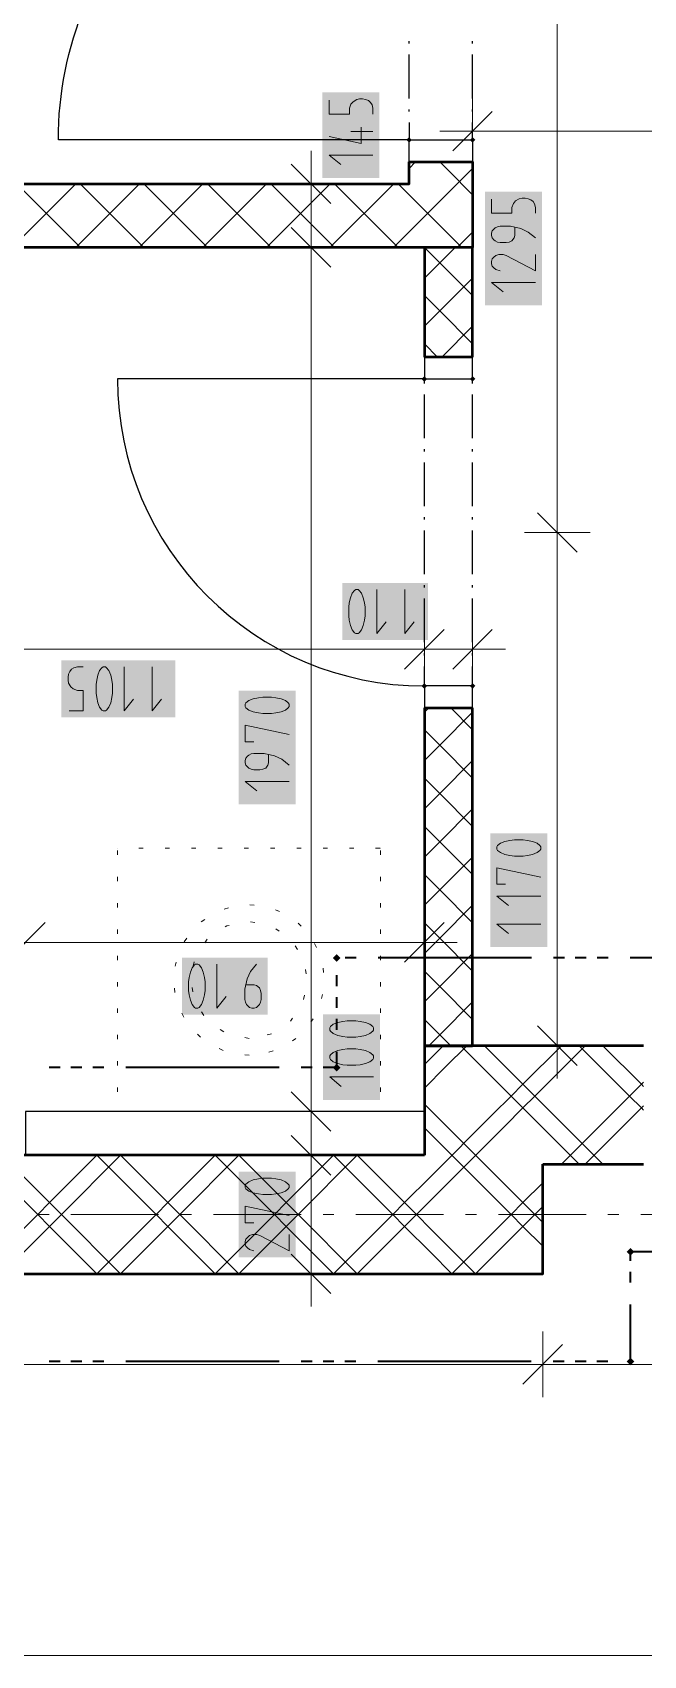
# Model space of a CAD drawing. Header units: millimetres. Extents: x 0 to 594, y 0 to 420.
# Drawn here: x 374.48 to 387.25, y 228.34 to 262.23 of the extents above; entities that cross this region are included whole.
import ezdxf

# ---------------------------------------------------------------- set-up
doc = ezdxf.new("R2010")
doc.units = ezdxf.units.MM
doc.header["$LTSCALE"] = 8
for name, color, linetype in [('PDF_Dvere', 7, 'Continuous'), ('PDF_Instalacni prizdivka do 1m', 7, 'Continuous'), ('PDF_Koty delkove', 7, 'Continuous'), ('PDF_Osy hlavni', 7, 'Continuous'), ('PDF_Pozarni useky', 7, 'Continuous'), ('PDF_Pricky zdene', 7, 'Continuous'), ('PDF_Sanita', 7, 'Continuous'), ('PDF_Steny akusticke', 7, 'Continuous')]:
    doc.layers.add(name, color=color, linetype=linetype)

msp = doc.modelspace()

# ---------------------------------------------------------------- linework, layer by layer
at = {"layer": 'PDF_Dvere', "lineweight": 25}
for points in [[(382.349, 260.352), (382.349, 259.988), (375.022, 259.988, -0.414214), (382.349, 267.315), (382.349, 266.535)], [(382.669, 254.997), (376.258, 254.997, 0.414213), (382.669, 248.586), (382.669, 248.996)]]:
    msp.add_lwpolyline(points, format="xyb", dxfattribs=at)
for points in [[(382.349, 262.001), (382.349, 262.047)], [(383.677, 262.001), (383.677, 262.047)], [(382.349, 260.856), (382.349, 261.772)], [(383.677, 260.856), (383.677, 261.772)], [(382.349, 260.581), (382.349, 260.627)], [(383.677, 260.581), (383.677, 260.627)], [(383.677, 259.988), (383.677, 260.352)], [(382.669, 254.903), (382.669, 254.949)], [(383.677, 254.903), (383.677, 254.949)], [(382.669, 253.758), (382.669, 254.674)], [(383.677, 253.758), (383.677, 254.674)], [(382.669, 253.483), (382.669, 253.529)], [(383.677, 253.483), (383.677, 253.529)], [(382.669, 252.339), (382.669, 253.254)], [(383.677, 252.339), (383.677, 253.254)], [(382.669, 252.064), (382.669, 252.11)], [(382.669, 250.919), (382.669, 251.835)], [(383.677, 252.064), (383.677, 252.11)], [(383.677, 250.919), (383.677, 251.835)], [(382.669, 250.644), (382.669, 250.69)], [(383.677, 250.644), (383.677, 250.69)], [(382.669, 249.499), (382.669, 250.415)], [(383.677, 249.499), (383.677, 250.415)], [(382.669, 249.225), (382.669, 249.27)], [(383.677, 249.225), (383.677, 249.27)], [(383.677, 248.586), (383.677, 248.996)]]:
    msp.add_lwpolyline(points, dxfattribs=at)
for points in [[(383.677, 259.988), (383.677, 259.53), (382.349, 259.53), (382.349, 259.988)], [(383.677, 254.997), (383.677, 255.455), (382.669, 255.455), (382.669, 254.997)], [(383.677, 248.128), (383.677, 248.586), (382.669, 248.586), (382.669, 248.128)]]:
    msp.add_lwpolyline(points, close=True, dxfattribs=at)
at = {"layer": 'PDF_Dvere', "lineweight": 25, "transparency": 33554559}
for points in [[(382.349, 259.931), (382.292, 259.988), (382.406, 259.988), (382.349, 260.046)], [(383.677, 259.931), (383.62, 259.988), (383.734, 259.988), (383.677, 260.046)], [(382.669, 254.939), (382.612, 254.997), (382.727, 254.997), (382.669, 255.054)], [(383.677, 254.939), (383.62, 254.997), (383.734, 254.997), (383.677, 255.054)], [(382.669, 248.528), (382.612, 248.586), (382.727, 248.586), (382.669, 248.643)], [(383.677, 248.528), (383.62, 248.586), (383.734, 248.586), (383.677, 248.643)]]:
    msp.add_solid(points, dxfattribs=at)
at = {"layer": 'PDF_Instalacni prizdivka do 1m', "lineweight": 25}
msp.add_lwpolyline([(374.335, 238.786), (382.669, 238.786), (382.669, 239.702), (374.335, 239.702)], close=True, dxfattribs=at)
at = {"layer": 'PDF_Koty delkove', "lineweight": 18}
for points in [[(385.446, 268.231), (385.446, 263.652), (385.446, 251.791), (385.446, 241.075), (385.446, 240.388)], [(380.677, 260.821), (380.677, 260.528), (381.104, 260.528), (381.104, 260.65), (381.135, 260.735), (381.181, 260.784), (381.257, 260.833), (381.317, 260.845), (381.379, 260.845), (381.44, 260.833), (381.5, 260.809), (381.546, 260.772), (381.577, 260.724), (381.593, 260.65), (381.593, 260.528)], [(383.677, 260.857), (383.677, 260.17), (383.677, 259.484)], [(384.089, 260.583), (383.265, 259.758)], [(381.348, 260.258), (381.348, 259.916), (380.677, 260.063)], [(381.593, 260.161), (381.135, 260.161)], [(383.677, 260.17), (382.99, 260.17)], [(407.215, 260.17), (402.435, 260.17), (402.376, 260.17), (397.873, 260.17), (396.866, 260.17), (383.677, 260.17)], [(380.301, 259.072), (380.301, 259.759)], [(381.593, 259.671), (380.677, 259.671), (380.921, 259.476)], [(380.713, 258.66), (379.889, 259.485)], [(380.988, 259.072), (380.301, 259.072), (379.614, 259.072)], [(380.301, 236.313), (380.301, 237.101), (380.301, 238.786), (380.301, 239.702), (380.301, 241.641), (380.301, 257.744), (380.301, 259.072)], [(384.073, 258.749), (384.073, 258.456), (384.499, 258.456), (384.499, 258.578), (384.531, 258.664), (384.576, 258.713), (384.652, 258.761), (384.713, 258.774), (384.774, 258.774), (384.836, 258.761), (384.896, 258.737), (384.942, 258.7), (384.973, 258.652), (384.988, 258.578), (384.988, 258.456)], [(380.713, 257.332), (379.889, 258.157)], [(384.988, 257.942), (384.836, 258.065), (384.683, 258.138), (384.469, 258.186), (384.255, 258.186), (384.194, 258.174), (384.149, 258.15), (384.118, 258.126), (384.087, 258.089), (384.073, 258.04), (384.073, 257.991), (384.087, 257.942), (384.118, 257.905), (384.149, 257.881), (384.194, 257.856), (384.255, 257.844), (384.378, 257.844), (384.438, 257.856), (384.499, 257.881), (384.545, 257.942), (384.561, 257.991), (384.561, 258.162)], [(380.988, 257.744), (380.301, 257.744), (379.614, 257.744)], [(384.988, 257.599), (384.988, 257.257), (384.378, 257.575), (384.316, 257.599), (384.225, 257.599), (384.164, 257.575), (384.118, 257.539), (384.087, 257.502), (384.073, 257.453), (384.073, 257.404), (384.087, 257.355), (384.118, 257.318), (384.164, 257.282), (384.255, 257.257)], [(384.988, 257.012), (384.073, 257.012), (384.316, 256.817)], [(385.859, 251.379), (385.034, 252.203)], [(386.133, 251.791), (385.446, 251.791), (384.76, 251.791)], [(381.419, 250.322), (381.394, 250.429), (381.358, 250.521), (381.309, 250.582), (381.284, 250.598), (381.236, 250.598), (381.211, 250.582), (381.162, 250.521), (381.126, 250.429), (381.101, 250.322), (381.089, 250.231)], [(381.676, 250.598), (381.676, 249.682), (381.871, 249.926)], [(382.263, 250.598), (382.263, 249.682), (382.458, 249.926)], [(381.089, 250.231), (381.089, 250.048), (381.101, 249.957), (381.126, 249.85), (381.162, 249.758), (381.211, 249.697), (381.236, 249.682), (381.284, 249.682), (381.309, 249.697), (381.358, 249.758), (381.394, 249.85), (381.419, 249.957), (381.432, 250.048), (381.432, 250.231), (381.419, 250.322)], [(382.669, 250.039), (382.669, 249.352), (382.669, 248.665)], [(383.677, 250.039), (383.677, 249.352), (383.677, 248.665)], [(383.082, 249.764), (382.257, 248.94)], [(384.089, 249.764), (383.265, 248.94)], [(383.677, 249.352), (382.669, 249.352), (378.842, 249.352), (372.549, 249.352), (368.773, 249.352), (361.974, 249.352), (356.589, 249.352), (352.858, 249.352), (351.346, 249.352), (350.201, 249.352), (349.469, 249.352), (348.095, 249.352), (338.866, 249.352), (335.695, 249.352), (328.312, 249.352), (318.192, 249.352), (317.184, 249.352)], [(383.677, 249.352), (384.364, 249.352)], [(375.248, 248.067), (375.542, 248.067), (375.542, 248.494), (375.419, 248.494), (375.334, 248.525), (375.285, 248.571), (375.236, 248.647), (375.224, 248.708), (375.224, 248.769), (375.236, 248.83), (375.261, 248.891), (375.297, 248.937), (375.346, 248.968)], [(375.346, 248.968), (375.419, 248.983), (375.542, 248.983)], [(376.398, 248.983), (376.398, 248.067), (376.593, 248.311)], [(376.985, 248.983), (376.985, 248.067), (377.18, 248.311)], [(379.476, 248.353), (379.293, 248.353), (379.202, 248.34), (379.095, 248.316), (379.003, 248.28), (378.942, 248.231), (378.927, 248.206), (378.927, 248.158), (378.942, 248.133), (379.003, 248.084), (379.095, 248.048), (379.202, 248.023), (379.293, 248.01), (379.476, 248.01), (379.567, 248.023), (379.674, 248.048), (379.766, 248.084), (379.827, 248.133)], [(379.827, 248.133), (379.843, 248.158), (379.843, 248.206), (379.827, 248.231), (379.766, 248.28), (379.674, 248.316), (379.567, 248.34), (379.476, 248.353)], [(379.109, 247.423), (378.927, 247.423), (378.927, 247.766), (379.843, 247.571)], [(379.843, 246.934), (379.69, 247.057), (379.537, 247.13), (379.324, 247.179), (379.109, 247.179), (379.049, 247.166), (379.003, 247.142), (378.973, 247.118), (378.942, 247.081), (378.927, 247.032), (378.927, 246.984), (378.942, 246.934), (378.973, 246.898), (379.003, 246.873), (379.049, 246.848), (379.109, 246.836), (379.232, 246.836), (379.293, 246.848), (379.354, 246.873), (379.4, 246.934), (379.415, 246.984), (379.415, 247.155)], [(379.843, 246.592), (378.927, 246.592), (379.171, 246.396)], [(384.366, 244.445), (384.184, 244.445), (384.184, 244.787), (385.1, 244.592)], [(385.1, 244.2), (384.184, 244.2), (384.427, 244.005)], [(382.669, 243.92), (382.669, 243.233), (382.669, 242.546)], [(374.747, 243.645), (373.923, 242.821)], [(383.082, 243.645), (382.257, 242.821)], [(385.1, 243.613), (384.184, 243.613), (384.427, 243.418)], [(382.669, 243.233), (378.447, 243.233), (374.335, 243.233), (372.808, 243.233), (358.765, 243.233), (357.345, 243.233), (351.346, 243.233), (349.515, 243.233), (343.516, 243.233), (342.096, 243.233), (326.526, 243.233), (318.192, 243.233)], [(382.669, 243.233), (383.356, 243.233)], [(378.331, 242.775), (378.331, 241.859), (378.526, 242.103)], [(379.162, 242.775), (379.04, 242.622), (378.966, 242.469), (378.918, 242.256), (378.918, 242.042), (378.93, 241.981), (378.955, 241.935), (378.979, 241.905), (379.015, 241.874), (379.065, 241.859), (379.113, 241.859), (379.162, 241.874), (379.199, 241.905), (379.223, 241.935), (379.248, 241.981), (379.261, 242.042), (379.261, 242.164), (379.248, 242.225), (379.223, 242.286)], [(379.223, 242.286), (379.162, 242.332), (379.113, 242.348), (378.942, 242.348)], [(381.239, 241.596), (381.056, 241.596), (380.965, 241.583), (380.858, 241.559), (380.767, 241.522), (380.705, 241.474), (380.691, 241.449), (380.691, 241.401), (380.705, 241.376), (380.767, 241.327), (380.858, 241.29), (380.965, 241.265), (381.056, 241.253), (381.239, 241.253), (381.331, 241.265), (381.438, 241.29), (381.53, 241.327), (381.591, 241.376)], [(381.591, 241.376), (381.607, 241.401), (381.607, 241.449), (381.591, 241.474), (381.53, 241.522), (381.438, 241.559), (381.331, 241.583), (381.239, 241.596)], [(385.859, 240.663), (385.034, 241.488)], [(386.133, 241.075), (385.446, 241.075), (384.76, 241.075)], [(381.607, 240.422), (380.691, 240.422), (380.934, 240.226)], [(380.713, 239.289), (379.889, 240.114)], [(380.988, 239.702), (380.301, 239.702), (379.614, 239.702)], [(380.713, 238.374), (379.889, 239.198)], [(380.988, 238.786), (380.301, 238.786), (379.614, 238.786)], [(379.476, 238.308), (379.293, 238.308), (379.202, 238.295), (379.095, 238.271), (379.003, 238.234), (378.942, 238.186), (378.927, 238.161), (378.927, 238.113), (378.942, 238.088), (379.003, 238.039), (379.095, 238.003), (379.202, 237.978), (379.293, 237.965), (379.476, 237.965), (379.567, 237.978), (379.674, 238.003), (379.766, 238.039), (379.827, 238.088)], [(379.827, 238.088), (379.843, 238.113), (379.843, 238.161), (379.827, 238.186), (379.766, 238.234), (379.674, 238.271), (379.567, 238.295), (379.476, 238.308)], [(379.109, 237.378), (378.927, 237.378), (378.927, 237.721), (379.843, 237.526)], [(379.843, 237.134), (379.843, 236.791), (379.232, 237.109), (379.171, 237.134), (379.079, 237.134), (379.019, 237.109), (378.973, 237.073), (378.942, 237.036), (378.927, 236.987), (378.927, 236.938), (378.942, 236.889), (378.973, 236.853), (379.019, 236.816), (379.109, 236.791)], [(380.713, 235.901), (379.889, 236.725)], [(380.988, 236.313), (380.301, 236.313), (379.614, 236.313)], [(380.301, 236.313), (380.301, 235.626)], [(385.142, 235.107), (385.142, 234.42), (385.142, 233.733)], [(385.554, 234.832), (384.73, 234.008)], [(409.093, 234.42), (398.881, 234.42), (391.828, 234.42), (385.142, 234.42), (315.719, 234.42), (309.033, 234.42), (302.576, 234.42), (300.24, 234.42), (292.913, 234.42), (291.86, 234.42), (284.533, 234.42), (282.198, 234.42), (276.428, 234.42), (225.78, 234.42)], [(492.987, 228.341), (475.377, 228.341), (472.422, 228.341), (457.634, 228.341), (456.306, 228.341), (177.604, 228.341)]]:
    msp.add_lwpolyline(points, dxfattribs=at)
for points in [[(375.811, 248.616), (375.811, 248.433), (375.823, 248.342), (375.848, 248.235), (375.884, 248.143), (375.933, 248.082), (375.958, 248.067), (376.006, 248.067), (376.031, 248.082), (376.08, 248.143), (376.116, 248.235), (376.141, 248.342), (376.154, 248.433), (376.154, 248.616), (376.141, 248.708), (376.116, 248.815), (376.08, 248.906), (376.031, 248.968), (376.006, 248.983), (375.958, 248.983), (375.933, 248.968), (375.884, 248.906), (375.848, 248.815), (375.823, 248.708)], [(384.732, 245.374), (384.549, 245.374), (384.458, 245.362), (384.351, 245.338), (384.26, 245.301), (384.198, 245.253), (384.184, 245.228), (384.184, 245.179), (384.198, 245.154), (384.26, 245.106), (384.351, 245.069), (384.458, 245.044), (384.549, 245.032), (384.732, 245.032), (384.824, 245.044), (384.931, 245.069), (385.023, 245.106), (385.084, 245.154), (385.1, 245.179), (385.1, 245.228), (385.084, 245.253), (385.023, 245.301), (384.931, 245.338), (384.824, 245.362)], [(377.744, 242.408), (377.744, 242.225), (377.756, 242.134), (377.78, 242.027), (377.817, 241.935), (377.865, 241.874), (377.89, 241.859), (377.939, 241.859), (377.964, 241.874), (378.012, 241.935), (378.049, 242.027), (378.074, 242.134), (378.086, 242.225), (378.086, 242.408), (378.074, 242.5), (378.049, 242.607), (378.012, 242.698), (377.964, 242.76), (377.939, 242.775), (377.89, 242.775), (377.865, 242.76), (377.817, 242.698), (377.78, 242.607), (377.756, 242.5)], [(381.239, 241.009), (381.056, 241.009), (380.965, 240.996), (380.858, 240.972), (380.767, 240.935), (380.705, 240.887), (380.691, 240.862), (380.691, 240.813), (380.705, 240.788), (380.767, 240.74), (380.858, 240.703), (380.965, 240.678), (381.056, 240.666), (381.239, 240.666), (381.331, 240.678), (381.438, 240.703), (381.53, 240.74), (381.591, 240.788), (381.607, 240.813), (381.607, 240.862), (381.591, 240.887), (381.53, 240.935), (381.438, 240.972), (381.331, 240.996)]]:
    msp.add_lwpolyline(points, close=True, dxfattribs=at)
at = {"layer": 'PDF_Koty delkove', "color": 7, "lineweight": 18, "true_color": 0xffffff, "transparency": 33554559}
for points in [[(381.73, 259.191), (381.73, 260.983), (380.54, 259.191), (380.54, 260.983)], [(385.126, 256.532), (385.126, 258.911), (383.935, 256.532), (383.935, 258.911)], [(382.743, 250.735), (380.952, 250.735), (382.743, 249.545), (380.952, 249.545)], [(377.465, 249.121), (375.087, 249.121), (377.465, 247.93), (375.087, 247.93)], [(379.98, 246.112), (379.98, 248.49), (378.79, 246.112), (378.79, 248.49)], [(385.237, 243.133), (385.237, 245.512), (384.046, 243.133), (384.046, 245.512)], [(379.398, 242.913), (377.607, 242.913), (379.398, 241.722), (377.607, 241.722)], [(381.744, 239.941), (381.744, 241.733), (380.553, 239.941), (380.553, 241.733)], [(379.98, 236.654), (379.98, 238.445), (378.79, 236.654), (378.79, 238.445)]]:
    msp.add_solid(points, dxfattribs=at)
at = {"layer": 'PDF_Osy hlavni', "lineweight": 18}
for points in [[(374.828, 237.549), (374.599, 237.549)], [(377.117, 237.549), (375.286, 237.549)], [(377.804, 237.549), (377.575, 237.549)], [(380.094, 237.549), (378.262, 237.549)], [(380.781, 237.549), (380.552, 237.549)], [(383.071, 237.549), (381.239, 237.549)], [(383.758, 237.549), (383.529, 237.549)], [(386.047, 237.549), (384.216, 237.549)], [(386.734, 237.549), (386.505, 237.549)], [(389.024, 237.549), (387.192, 237.549)]]:
    msp.add_lwpolyline(points, dxfattribs=at)
at = {"layer": 'PDF_Pozarni useky', "lineweight": 35}
for points in [[(381.244, 242.907), (381.015, 242.907)], [(384.907, 242.907), (381.702, 242.907)], [(385.594, 242.907), (385.365, 242.907)], [(386.052, 242.907), (385.823, 242.907)], [(386.51, 242.907), (386.281, 242.907)], [(390.174, 242.907), (386.968, 242.907)], [(380.838, 242.32), (380.838, 242.549)], [(380.838, 241.862), (380.838, 242.091)], [(380.838, 241.404), (380.838, 241.633)], [(380.838, 240.617), (380.838, 240.947)], [(375.057, 240.617), (374.828, 240.617)], [(375.515, 240.617), (375.286, 240.617)], [(375.973, 240.617), (375.744, 240.617)], [(379.636, 240.617), (376.431, 240.617)], [(380.323, 240.617), (380.094, 240.617)], [(380.781, 240.617), (380.552, 240.617)], [(390.169, 236.771), (386.974, 236.771)], [(386.974, 236.585), (386.974, 236.771)], [(386.974, 236.128), (386.974, 236.356)], [(386.963, 234.481), (386.974, 234.481), (386.974, 235.67)], [(375.057, 234.481), (374.828, 234.481)], [(375.515, 234.481), (375.286, 234.481)], [(375.973, 234.481), (375.744, 234.481)], [(379.636, 234.481), (376.431, 234.481)], [(380.323, 234.481), (380.094, 234.481)], [(380.781, 234.481), (380.552, 234.481)], [(381.239, 234.481), (381.01, 234.481)], [(384.903, 234.481), (381.697, 234.481)], [(385.589, 234.481), (385.36, 234.481)], [(386.047, 234.481), (385.818, 234.481)], [(386.505, 234.481), (386.276, 234.481)]]:
    msp.add_lwpolyline(points, dxfattribs=at)
at = {"layer": 'PDF_Pozarni useky', "lineweight": 35, "transparency": 33554559}
for points in [[(380.838, 242.827), (380.758, 242.907), (380.918, 242.907), (380.838, 242.987)], [(380.918, 242.907), (380.838, 242.827), (380.838, 242.987), (380.758, 242.907)], [(380.918, 240.617), (380.838, 240.537), (380.838, 240.698), (380.758, 240.617)], [(380.838, 240.537), (380.758, 240.617), (380.918, 240.617), (380.838, 240.698)], [(387.054, 236.771), (386.974, 236.691), (386.974, 236.851), (386.894, 236.771)], [(386.974, 236.691), (386.894, 236.771), (387.054, 236.771), (386.974, 236.851)], [(386.974, 234.401), (386.894, 234.481), (387.054, 234.481), (386.974, 234.561)], [(387.054, 234.481), (386.974, 234.401), (386.974, 234.561), (386.894, 234.481)]]:
    msp.add_solid(points, dxfattribs=at)
at = {"layer": 'PDF_Pricky zdene', "lineweight": 50}
for points in [[(382.349, 259.53), (383.677, 259.53), (383.677, 259.072), (383.677, 257.928), (383.677, 257.744), (382.669, 257.744), (351.392, 257.744), (351.347, 257.744), (351.347, 259.072), (351.392, 259.072), (382.349, 259.072), (382.349, 259.53)], [(383.677, 255.455), (383.677, 257.515), (383.677, 257.744), (382.669, 257.744), (382.669, 257.515), (382.669, 255.455)], [(383.677, 255.455), (382.669, 255.455)], [(382.669, 248.128), (383.677, 248.128)], [(382.669, 248.128), (382.669, 246.067), (382.669, 241.075), (383.677, 241.075), (383.677, 246.067), (383.677, 248.128)]]:
    msp.add_lwpolyline(points, dxfattribs=at)
at = {"layer": 'PDF_Pricky zdene', "lineweight": 9}
for points in [[(382.486, 259.53), (382.349, 259.393)], [(383.677, 258.843), (383.448, 259.072), (383.402, 259.118), (382.99, 259.53)], [(383.677, 259.393), (383.677, 259.393), (383.402, 259.118), (383.356, 259.072)], [(375.388, 259.072), (374.106, 257.79), (374.06, 257.744)], [(375.48, 257.744), (375.434, 257.79), (374.152, 259.072)], [(376.716, 259.072), (375.434, 257.79), (375.388, 257.744)], [(376.808, 257.744), (376.762, 257.79), (375.48, 259.072)], [(378.044, 259.072), (376.762, 257.79), (376.716, 257.744)], [(378.136, 257.744), (378.09, 257.79), (376.808, 259.072)], [(379.372, 259.072), (378.09, 257.79), (378.044, 257.744)], [(379.464, 257.744), (379.418, 257.79), (378.136, 259.072)], [(380.7, 259.072), (379.418, 257.79), (379.372, 257.744)], [(380.792, 257.744), (380.746, 257.79), (379.464, 259.072)], [(382.028, 259.072), (380.746, 257.79), (380.7, 257.744)], [(382.12, 257.744), (382.074, 257.79), (380.792, 259.072)], [(383.356, 259.072), (382.074, 257.79), (382.028, 257.744)], [(383.448, 257.744), (383.402, 257.79), (382.12, 259.072)], [(383.677, 258.065), (383.402, 257.79), (383.356, 257.744)], [(383.677, 256.737), (382.99, 257.424), (382.669, 257.744)], [(383.311, 257.744), (382.99, 257.424), (382.669, 257.103)], [(383.677, 257.744), (383.677, 257.744)], [(383.677, 257.103), (382.99, 256.416), (382.669, 256.096)], [(383.677, 255.729), (382.99, 256.416), (382.669, 256.737)], [(383.677, 256.096), (383.036, 255.455)], [(382.944, 255.455), (382.669, 255.729)], [(382.761, 248.128), (382.669, 248.036)], [(383.677, 247.67), (383.219, 248.128)], [(383.677, 248.036), (382.99, 247.349), (382.669, 247.029)], [(383.677, 246.662), (382.99, 247.349), (382.669, 247.67)], [(383.677, 247.029), (382.99, 246.342), (382.669, 246.021)], [(383.677, 245.655), (382.99, 246.342), (382.669, 246.662)], [(383.677, 246.021), (382.99, 245.334), (382.669, 245.014)], [(383.677, 244.647), (382.99, 245.334), (382.669, 245.655)], [(383.677, 245.014), (382.99, 244.327), (382.669, 244.006)], [(383.677, 243.64), (382.99, 244.327), (382.669, 244.647)], [(383.677, 244.006), (382.99, 243.319), (382.669, 242.999)], [(383.677, 242.632), (382.99, 243.319), (382.669, 243.64)], [(383.677, 242.999), (382.99, 242.312), (382.669, 241.991)], [(383.677, 241.625), (382.99, 242.312), (382.669, 242.632)], [(383.677, 241.991), (382.99, 241.304), (382.761, 241.075)], [(383.219, 241.075), (382.99, 241.304), (382.669, 241.625)]]:
    msp.add_lwpolyline(points, dxfattribs=at)
at = {"layer": 'PDF_Sanita', "lineweight": 13}
for points in [[(376.258, 245.197), (376.258, 245.197)], [(376.258, 245.197), (376.258, 245.197)], [(376.258, 245.057), (376.258, 245.149)], [(376.797, 245.197), (376.705, 245.197)], [(377.346, 245.197), (377.255, 245.197)], [(377.896, 245.197), (377.804, 245.197)], [(378.445, 245.197), (378.354, 245.197)], [(378.995, 245.197), (378.903, 245.197)], [(379.545, 245.197), (379.453, 245.197)], [(380.094, 245.197), (380.002, 245.197)], [(380.644, 245.197), (380.552, 245.197)], [(381.193, 245.197), (381.102, 245.197)], [(381.743, 245.197), (381.651, 245.197)], [(381.753, 245.197), (381.753, 245.197)], [(381.753, 245.197), (381.753, 245.197)], [(381.753, 245.057), (381.753, 245.149)], [(376.258, 244.508), (376.258, 244.599)], [(381.753, 244.508), (381.753, 244.599)], [(376.258, 243.958), (376.258, 244.05)], [(381.753, 243.958), (381.753, 244.05)], [(378.009, 243.661), (378.084, 243.713)], [(378.486, 243.929), (378.574, 243.953)], [(379.025, 244.018), (379.116, 244.01)], [(379.562, 243.915), (379.645, 243.877)], [(376.258, 243.409), (376.258, 243.5)], [(378.507, 243.556), (378.539, 243.577), (378.591, 243.588)], [(379.04, 243.664), (379.13, 243.646)], [(379.563, 243.517), (379.639, 243.467)], [(380.032, 243.635), (380.097, 243.57)], [(381.753, 243.409), (381.753, 243.5)], [(377.654, 243.245), (377.706, 243.32)], [(378.081, 243.22), (378.131, 243.296)], [(379.97, 243.162), (380.021, 243.086)], [(380.377, 243.211), (380.415, 243.128)], [(376.258, 242.859), (376.258, 242.951)], [(377.462, 242.732), (377.486, 242.821)], [(377.842, 242.736), (377.86, 242.826)], [(380.184, 242.667), (380.201, 242.578)], [(380.555, 242.694), (380.562, 242.603)], [(381.753, 242.859), (381.753, 242.951)], [(376.258, 242.31), (376.258, 242.401)], [(381.753, 242.31), (381.753, 242.401)], [(377.459, 242.185), (377.451, 242.276)], [(377.835, 242.197), (377.817, 242.287)], [(380.163, 242.128), (380.145, 242.039)], [(380.544, 242.147), (380.521, 242.059)], [(376.258, 241.76), (376.258, 241.852)], [(377.643, 241.67), (377.605, 241.753)], [(378.061, 241.707), (378.01, 241.783)], [(379.912, 241.649), (379.869, 241.586)], [(381.753, 241.76), (381.753, 241.852)], [(377.994, 241.25), (377.929, 241.314)], [(378.478, 241.362), (378.402, 241.412)], [(379.476, 241.323), (379.473, 241.321), (379.387, 241.304)], [(380.347, 241.638), (380.294, 241.563)], [(376.258, 241.211), (376.258, 241.302)], [(378.467, 240.975), (378.384, 241.013)], [(379.006, 241.228), (378.916, 241.246)], [(379.987, 241.227), (379.912, 241.174)], [(381.753, 241.211), (381.753, 241.302)], [(376.258, 240.661), (376.258, 240.753)], [(379.006, 240.879), (378.915, 240.887)], [(379.507, 240.964), (379.419, 240.941)], [(381.753, 240.661), (381.753, 240.753)], [(376.258, 240.112), (376.258, 240.203)], [(381.753, 240.112), (381.753, 240.203)], [(376.258, 239.702), (376.258, 239.702)], [(376.258, 239.702), (376.258, 239.702)], [(376.797, 239.702), (376.705, 239.702)], [(377.346, 239.702), (377.255, 239.702)], [(377.896, 239.702), (377.804, 239.702)], [(378.445, 239.702), (378.354, 239.702)], [(378.995, 239.702), (378.903, 239.702)], [(379.545, 239.702), (379.453, 239.702)], [(380.094, 239.702), (380.002, 239.702)], [(380.644, 239.702), (380.552, 239.702)], [(381.193, 239.702), (381.102, 239.702)], [(381.743, 239.702), (381.651, 239.702)], [(381.753, 239.702), (381.753, 239.702)], [(381.753, 239.702), (381.753, 239.702)]]:
    msp.add_lwpolyline(points, dxfattribs=at)
at = {"layer": 'PDF_Steny akusticke', "lineweight": 50}
for points in [[(387.249, 241.075), (386.15, 241.075), (383.677, 241.075), (382.669, 241.075)], [(382.669, 241.075), (382.669, 238.786)], [(382.669, 238.786), (358.765, 238.786), (358.765, 238.648), (358.261, 238.648)], [(358.261, 236.313), (382.807, 236.313), (385.142, 236.313), (385.142, 238.603)], [(385.142, 238.603), (387.249, 238.603)]]:
    msp.add_lwpolyline(points, dxfattribs=at)
at = {"layer": 'PDF_Steny akusticke', "lineweight": 9}
for points in [[(382.866, 240.878), (383.063, 241.075)], [(383.114, 240.631), (383.558, 241.075)], [(385.903, 238.603), (385.802, 238.703), (384.73, 239.775), (384.483, 240.022), (383.43, 241.075)], [(386.397, 238.603), (386.231, 238.769), (384.977, 240.022), (384.73, 240.269), (383.924, 241.075)], [(384.35, 239.395), (384.73, 239.775), (384.977, 240.022), (386.031, 241.075)], [(384.73, 240.269), (385.536, 241.075)], [(387.249, 239.729), (387.203, 239.775), (386.956, 240.022), (385.903, 241.075)], [(387.249, 240.224), (387.203, 240.269), (386.397, 241.075)], [(382.669, 240.682), (382.866, 240.878)], [(382.669, 240.187), (383.114, 240.631)], [(387.203, 240.269), (387.249, 240.315)], [(384.103, 239.642), (384.483, 240.022)], [(384.483, 240.022), (384.73, 240.269)], [(385.536, 238.603), (385.607, 238.673), (386.956, 240.022)], [(386.956, 240.022), (387.203, 240.269)], [(382.257, 237.797), (382.807, 238.346), (384.103, 239.642)], [(385.142, 237.384), (384.977, 237.549), (384.73, 237.797), (382.669, 239.857)], [(386.031, 238.603), (386.191, 238.762), (387.203, 239.775), (387.249, 239.821)], [(385.142, 236.89), (384.73, 237.302), (384.483, 237.549), (382.669, 239.363)], [(382.807, 237.851), (384.35, 239.395)], [(374.591, 237.549), (373.355, 238.786)], [(376.322, 236.313), (375.086, 237.549), (374.839, 237.797), (373.85, 238.786)], [(374.839, 237.797), (375.828, 238.786)], [(375.086, 237.549), (376.322, 238.786)], [(377.064, 237.549), (375.828, 238.786)], [(378.795, 236.313), (377.559, 237.549), (377.312, 237.797), (376.322, 238.786)], [(377.312, 237.797), (378.301, 238.786)], [(377.559, 237.549), (378.795, 238.786)], [(379.537, 237.549), (378.301, 238.786)], [(381.268, 236.313), (380.032, 237.549), (379.784, 237.797), (378.795, 238.786)], [(379.784, 237.797), (380.774, 238.786)], [(380.032, 237.549), (381.268, 238.786)], [(382.01, 237.549), (380.774, 238.786)], [(385.142, 237.714), (384.977, 237.549), (384.73, 237.302), (383.741, 236.313), (382.807, 237.247), (382.505, 237.549), (382.257, 237.797), (381.268, 238.786)], [(385.142, 238.209), (384.73, 237.797), (384.483, 237.549), (383.246, 236.313), (382.807, 236.753), (382.257, 237.302)], [(374.591, 237.549), (374.839, 237.797)], [(377.064, 237.549), (377.312, 237.797)], [(379.537, 237.549), (379.784, 237.797)], [(382.01, 237.549), (382.257, 237.797)], [(382.505, 237.549), (382.807, 237.851)], [(373.85, 236.313), (374.839, 237.302), (374.591, 237.549), (373.355, 236.313)], [(374.839, 237.302), (375.086, 237.549)], [(375.828, 236.313), (374.839, 237.302)], [(376.322, 236.313), (377.312, 237.302), (377.064, 237.549), (375.828, 236.313)], [(377.312, 237.302), (377.559, 237.549)], [(378.301, 236.313), (377.312, 237.302)], [(378.795, 236.313), (379.784, 237.302), (379.537, 237.549), (378.301, 236.313)], [(379.784, 237.302), (380.032, 237.549)], [(380.774, 236.313), (379.784, 237.302)], [(381.268, 236.313), (382.257, 237.302), (382.01, 237.549), (380.774, 236.313)], [(382.257, 237.302), (382.505, 237.549)]]:
    msp.add_lwpolyline(points, dxfattribs=at)

doc.saveas('drawing.dxf')
